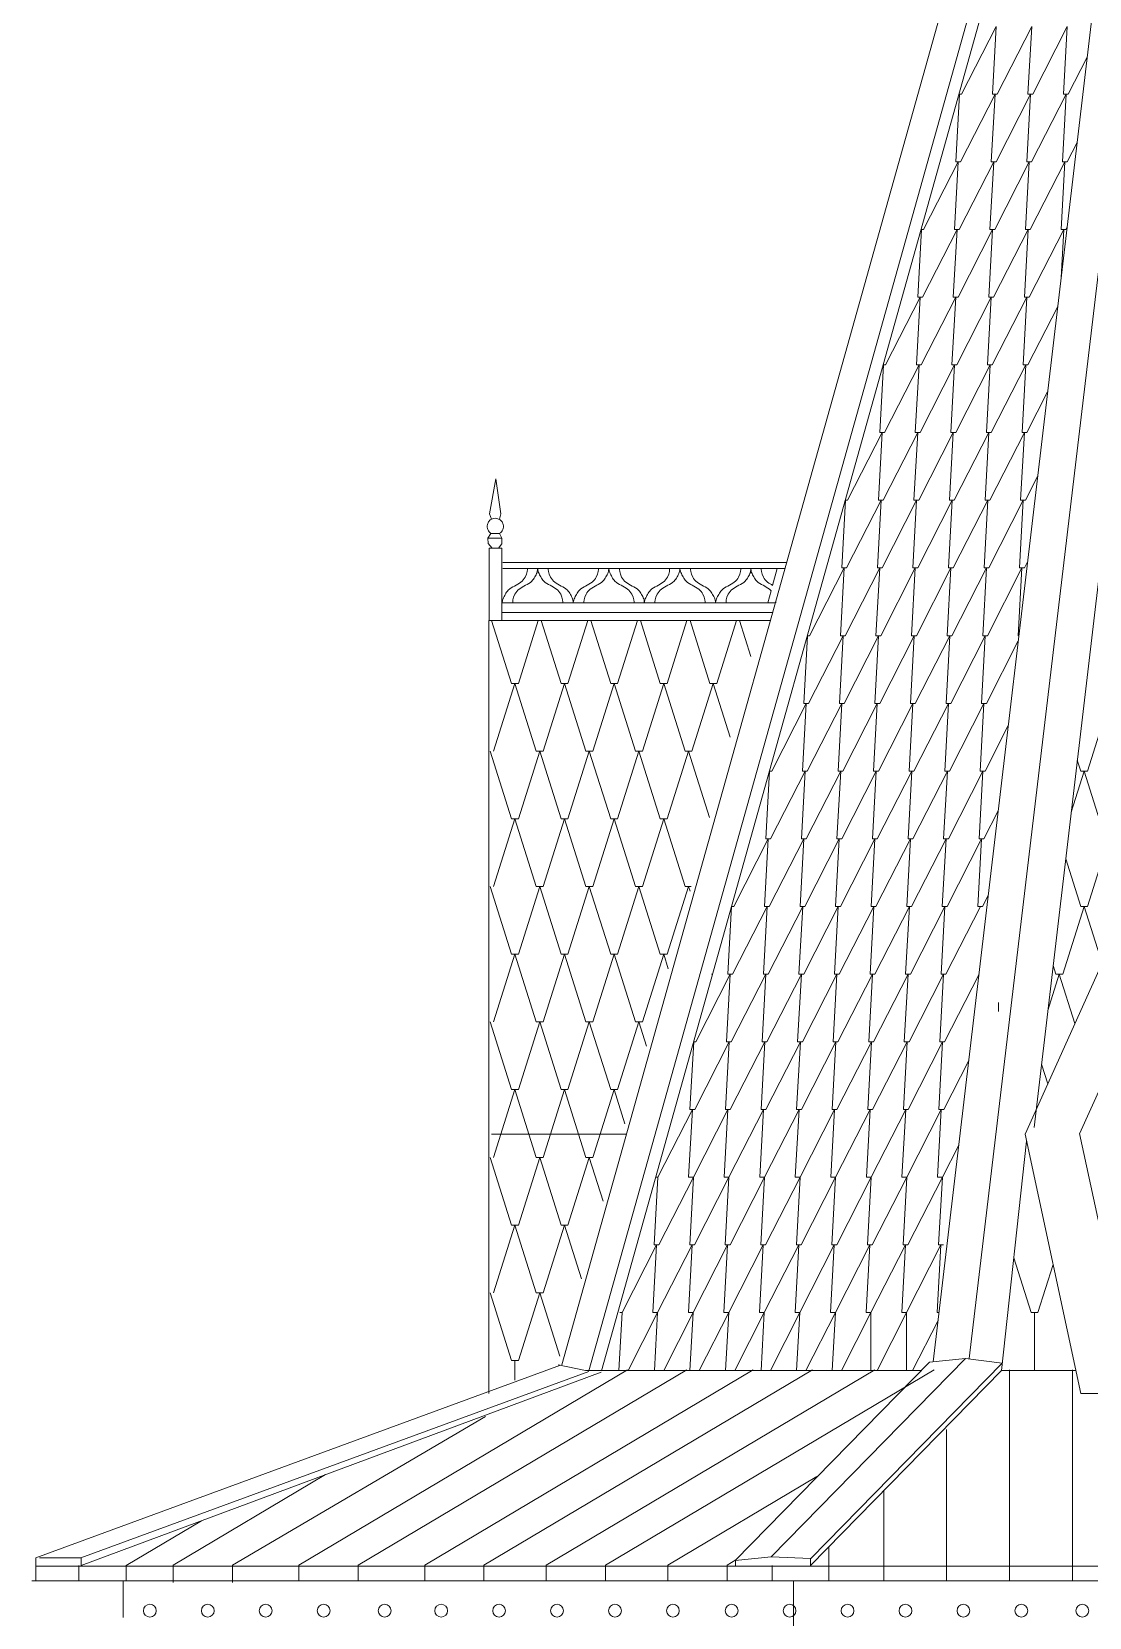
# Model space of a CAD drawing. Header units: millimetres. Extents: x 2399 to 111977, y 1313 to 59551.
# Drawn here: x 69578 to 72743, y 46561 to 51308 of the extents above; entities that cross this region are included whole.
import ezdxf

# ---------------------------------------------------------------- set-up
doc = ezdxf.new("R2010")
doc.units = ezdxf.units.MM
doc.layers.add('hatch1', color=7, linetype='Continuous', lineweight=20, true_color=0x6a6a6a)
doc.layers.add('main line', color=7, linetype='Continuous', lineweight=13)

msp = doc.modelspace()

# ---------------------------------------------------------------- linework, layer by layer
at = {"layer": 'hatch1', "color": 251, "linetype": 'Continuous', "lineweight": 20, "true_color": 0x6a6a6a}
for p, q in [((72361.0652, 51121.1367), (72464.3629, 51323.7863)), ((72464.3629, 51323.7863), (72453.1861, 51121.1367)), ((72467.5046, 51121.1367), (72570.8023, 51323.7863)), ((72570.8023, 51323.7863), (72559.6254, 51121.1367)), ((72573.9439, 51121.1367), (72677.2416, 51323.7863)), ((72677.2416, 51323.7863), (72666.0648, 51121.1367)), ((72680.3832, 51121.1367), (72736.643, 51231.5071)), ((72354.6868, 51121.1367), (72343.5099, 50918.487)), ((72361.0652, 51121.1367), (72354.6868, 51121.1367)), ((72357.8284, 50918.487), (72461.1261, 51121.1367)), ((72461.1261, 51121.1367), (72449.9493, 50918.487)), ((72467.5046, 51121.1367), (72453.1861, 51121.1367)), ((72464.2678, 50918.487), (72567.5654, 51121.1367)), ((72567.5654, 51121.1367), (72556.3886, 50918.487)), ((72573.9439, 51121.1367), (72559.6254, 51121.1367)), ((72570.7071, 50918.487), (72674.0048, 51121.1367)), ((72674.0048, 51121.1367), (72662.8279, 50918.487)), ((72680.3832, 51121.1367), (72666.0648, 51121.1367)), ((72677.1464, 50918.487), (72706.5212, 50976.1144)), ((72247.3715, 50715.8373), (72350.6692, 50918.487)), ((72350.6692, 50918.487), (72339.4923, 50715.8373)), ((72357.8284, 50918.487), (72343.5099, 50918.487)), ((72353.8108, 50715.8373), (72457.1085, 50918.487)), ((72457.1085, 50918.487), (72445.9317, 50715.8373)), ((72464.2678, 50918.487), (72449.9493, 50918.487)), ((72460.2502, 50715.8373), (72563.5478, 50918.487)), ((72563.5478, 50918.487), (72552.371, 50715.8373)), ((72570.7071, 50918.487), (72556.3886, 50918.487)), ((72566.6895, 50715.8373), (72669.9872, 50918.487)), ((72669.9872, 50918.487), (72658.8103, 50715.8373)), ((72677.1464, 50918.487), (72662.8279, 50918.487)), ((72240.993, 50715.8373), (72229.8162, 50513.1876)), ((72247.3715, 50715.8373), (72240.993, 50715.8373)), ((72244.1347, 50513.1876), (72347.4324, 50715.8373)), ((72347.4324, 50715.8373), (72336.2555, 50513.1876)), ((72353.8108, 50715.8373), (72339.4923, 50715.8373)), ((72350.574, 50513.1876), (72453.8717, 50715.8373)), ((72453.8717, 50715.8373), (72442.6948, 50513.1876)), ((72460.2502, 50715.8373), (72445.9317, 50715.8373)), ((72457.0133, 50513.1876), (72560.311, 50715.8373)), ((72560.311, 50715.8373), (72549.1342, 50513.1876)), ((72566.6895, 50715.8373), (72552.371, 50715.8373)), ((72563.4527, 50513.1876), (72666.7504, 50715.8373)), ((72666.7504, 50715.8373), (72658.7808, 50571.3391)), ((72673.1288, 50715.8373), (72658.8103, 50715.8373)), ((72673.1288, 50715.8373), (72676.6345, 50722.7146)), ((72133.6777, 50310.5379), (72236.9754, 50513.1876)), ((72236.9754, 50513.1876), (72225.7986, 50310.5379)), ((72244.1347, 50513.1876), (72229.8162, 50513.1876)), ((72240.1171, 50310.5379), (72343.4148, 50513.1876)), ((72343.4148, 50513.1876), (72332.2379, 50310.5379)), ((72350.574, 50513.1876), (72336.2555, 50513.1876)), ((72346.5564, 50310.5379), (72449.8541, 50513.1876)), ((72449.8541, 50513.1876), (72438.6772, 50310.5379)), ((72457.0133, 50513.1876), (72442.6948, 50513.1876)), ((72452.9957, 50310.5379), (72556.2934, 50513.1876)), ((72556.2934, 50513.1876), (72545.1166, 50310.5379)), ((72563.4527, 50513.1876), (72549.1342, 50513.1876)), ((72559.4351, 50310.5379), (72648.6679, 50485.595)), ((72127.2993, 50310.5379), (72116.1224, 50107.8882)), ((72133.6777, 50310.5379), (72127.2993, 50310.5379)), ((72130.4409, 50107.8882), (72233.7386, 50310.5379)), ((72233.7386, 50310.5379), (72222.5618, 50107.8882)), ((72240.1171, 50310.5379), (72225.7986, 50310.5379)), ((72236.8802, 50107.8882), (72340.1779, 50310.5379)), ((72340.1779, 50310.5379), (72329.0011, 50107.8882)), ((72346.5564, 50310.5379), (72332.2379, 50310.5379)), ((72343.3196, 50107.8882), (72446.6173, 50310.5379)), ((72446.6173, 50310.5379), (72435.4404, 50107.8882)), ((72452.9957, 50310.5379), (72438.6772, 50310.5379)), ((72449.7589, 50107.8882), (72553.0566, 50310.5379)), ((72553.0566, 50310.5379), (72541.8798, 50107.8882)), ((72559.4351, 50310.5379), (72545.1166, 50310.5379)), ((72556.1983, 50107.8882), (72618.5461, 50230.2023)), ((72019.984, 49905.2385), (72123.2817, 50107.8882)), ((72123.2817, 50107.8882), (72112.1048, 49905.2385)), ((72130.4409, 50107.8882), (72116.1224, 50107.8882)), ((72126.4233, 49905.2385), (72229.721, 50107.8882)), ((72229.721, 50107.8882), (72218.5442, 49905.2385)), ((72236.8802, 50107.8882), (72222.5618, 50107.8882)), ((72232.8626, 49905.2385), (72336.1603, 50107.8882)), ((72336.1603, 50107.8882), (72324.9835, 49905.2385)), ((72343.3196, 50107.8882), (72329.0011, 50107.8882)), ((72339.302, 49905.2385), (72442.5997, 50107.8882)), ((72442.5997, 50107.8882), (72431.4228, 49905.2385)), ((72449.7589, 50107.8882), (72435.4404, 50107.8882)), ((72445.7413, 49905.2385), (72549.039, 50107.8882)), ((72549.039, 50107.8882), (72537.8622, 49905.2385)), ((72556.1983, 50107.8882), (72541.8798, 50107.8882)), ((72552.1807, 49905.2385), (72588.6594, 49976.8025)), ((72013.6055, 49905.2385), (72002.4287, 49702.5888)), ((72019.984, 49905.2385), (72013.6055, 49905.2385)), ((72016.7472, 49702.5888), (72120.0448, 49905.2385)), ((72120.0448, 49905.2385), (72108.868, 49702.5888)), ((72126.4233, 49905.2385), (72112.1048, 49905.2385)), ((72123.1865, 49702.5888), (72226.4842, 49905.2385)), ((72226.4842, 49905.2385), (72215.3073, 49702.5888)), ((72232.8626, 49905.2385), (72218.5442, 49905.2385)), ((72229.6258, 49702.5888), (72332.9235, 49905.2385)), ((72332.9235, 49905.2385), (72321.7467, 49702.5888)), ((72339.302, 49905.2385), (72324.9835, 49905.2385)), ((72336.0652, 49702.5888), (72439.3629, 49905.2385)), ((72439.3629, 49905.2385), (72428.186, 49702.5888)), ((72445.7413, 49905.2385), (72431.4228, 49905.2385)), ((72442.5045, 49702.5888), (72545.8022, 49905.2385)), ((72545.8022, 49905.2385), (72534.6254, 49702.5888)), ((72552.1807, 49905.2385), (72537.8622, 49905.2385)), ((71906.2902, 49499.9391), (72009.5879, 49702.5888)), ((72009.5879, 49702.5888), (71998.4111, 49499.9391)), ((72016.7472, 49702.5888), (72002.4287, 49702.5888)), ((72012.7296, 49499.9391), (72116.0272, 49702.5888)), ((72116.0272, 49702.5888), (72104.8504, 49499.9391)), ((72123.1865, 49702.5888), (72108.868, 49702.5888)), ((72119.1689, 49499.9391), (72222.4666, 49702.5888)), ((72222.4666, 49702.5888), (72211.2897, 49499.9391)), ((72229.6258, 49702.5888), (72215.3073, 49702.5888)), ((72225.6082, 49499.9391), (72328.9059, 49702.5888)), ((72328.9059, 49702.5888), (72317.7291, 49499.9391)), ((72336.0652, 49702.5888), (72321.7467, 49702.5888)), ((72332.0476, 49499.9391), (72435.3453, 49702.5888)), ((72435.3453, 49702.5888), (72424.1684, 49499.9391)), ((72442.5045, 49702.5888), (72428.186, 49702.5888)), ((72438.4869, 49499.9391), (72541.7846, 49702.5888)), ((72541.7846, 49702.5888), (72530.6078, 49499.9391)), ((72548.9438, 49702.5888), (72534.6254, 49702.5888)), ((72548.9438, 49702.5888), (72558.5376, 49721.4099)), ((70954.3235, 49544.9284), (71013.6932, 49356.7877)), ((71093.6542, 49544.9284), (71034.2845, 49356.7877)), ((71102.8111, 49544.9284), (71162.1808, 49356.7877)), ((71242.1418, 49544.9284), (71182.7721, 49356.7877)), ((71251.2987, 49544.9284), (71310.6684, 49356.7877)), ((71390.6294, 49544.9284), (71331.2597, 49356.7877)), ((71399.7863, 49544.9284), (71459.156, 49356.7877)), ((71539.117, 49544.9284), (71479.7473, 49356.7877)), ((71548.2739, 49544.9284), (71607.6436, 49356.7877)), ((71687.6046, 49544.9284), (71628.2349, 49356.7877)), ((71696.7615, 49544.9284), (71730.62, 49437.6317)), ((71899.9118, 49499.9391), (71888.7349, 49297.2894)), ((71906.2902, 49499.9391), (71899.9118, 49499.9391)), ((71903.0534, 49297.2894), (72006.3511, 49499.9391)), ((72006.3511, 49499.9391), (71995.1742, 49297.2894)), ((72012.7296, 49499.9391), (71998.4111, 49499.9391)), ((72009.4927, 49297.2894), (72112.7904, 49499.9391)), ((72112.7904, 49499.9391), (72101.6136, 49297.2894)), ((72119.1689, 49499.9391), (72104.8504, 49499.9391)), ((72115.9321, 49297.2894), (72219.2298, 49499.9391)), ((72219.2298, 49499.9391), (72208.0529, 49297.2894)), ((72225.6082, 49499.9391), (72211.2897, 49499.9391)), ((72222.3714, 49297.2894), (72325.6691, 49499.9391)), ((72325.6691, 49499.9391), (72314.4923, 49297.2894)), ((72332.0476, 49499.9391), (72317.7291, 49499.9391)), ((72328.8108, 49297.2894), (72432.1084, 49499.9391)), ((72432.1084, 49499.9391), (72420.9316, 49297.2894)), ((72438.4869, 49499.9391), (72424.1684, 49499.9391)), ((72435.2501, 49297.2894), (72530.571, 49484.2903)), ((72532.4167, 49499.9391), (72530.6078, 49499.9391)), ((71023.9889, 49356.7877), (70960.0407, 49154.138)), ((71034.2845, 49356.7877), (71013.6932, 49356.7877)), ((71023.9889, 49356.7877), (71087.937, 49154.138)), ((71172.4765, 49356.7877), (71108.5283, 49154.138)), ((71182.7721, 49356.7877), (71162.1808, 49356.7877)), ((71172.4765, 49356.7877), (71236.4246, 49154.138)), ((71320.964, 49356.7877), (71257.0159, 49154.138)), ((71331.2597, 49356.7877), (71310.6684, 49356.7877)), ((71320.964, 49356.7877), (71384.9122, 49154.138)), ((71469.4516, 49356.7877), (71405.5035, 49154.138)), ((71479.7473, 49356.7877), (71459.156, 49356.7877)), ((71469.4516, 49356.7877), (71533.3998, 49154.138)), ((71617.9392, 49356.7877), (71553.9911, 49154.138)), ((71628.2349, 49356.7877), (71607.6436, 49356.7877)), ((71617.9392, 49356.7877), (71668.5042, 49196.5488)), ((71792.5965, 49094.6397), (71895.8942, 49297.2894)), ((71895.8942, 49297.2894), (71884.7173, 49094.6397)), ((71903.0534, 49297.2894), (71888.7349, 49297.2894)), ((71899.0358, 49094.6397), (72002.3335, 49297.2894)), ((72002.3335, 49297.2894), (71991.1566, 49094.6397)), ((72009.4927, 49297.2894), (71995.1742, 49297.2894)), ((72005.4751, 49094.6397), (72108.7728, 49297.2894)), ((72108.7728, 49297.2894), (72097.596, 49094.6397)), ((72115.9321, 49297.2894), (72101.6136, 49297.2894)), ((72111.9145, 49094.6397), (72215.2122, 49297.2894)), ((72215.2122, 49297.2894), (72204.0353, 49094.6397)), ((72222.3714, 49297.2894), (72208.0529, 49297.2894)), ((72218.3538, 49094.6397), (72321.6515, 49297.2894)), ((72321.6515, 49297.2894), (72310.4747, 49094.6397)), ((72328.8108, 49297.2894), (72314.4923, 49297.2894)), ((72324.7932, 49094.6397), (72428.0908, 49297.2894)), ((72428.0908, 49297.2894), (72416.914, 49094.6397)), ((72435.2501, 49297.2894), (72420.9316, 49297.2894)), ((72802.0815, 49297.2894), (72738.1334, 49094.6397)), ((72431.2325, 49094.6397), (72500.6843, 49230.8904)), ((70949.7451, 49154.138), (71013.6932, 48951.4883)), ((71098.2327, 49154.138), (71034.2845, 48951.4883)), ((71108.5283, 49154.138), (71087.937, 49154.138)), ((71098.2327, 49154.138), (71162.1808, 48951.4883)), ((71246.7203, 49154.138), (71182.7721, 48951.4883)), ((71257.0159, 49154.138), (71236.4246, 49154.138)), ((71246.7203, 49154.138), (71310.6684, 48951.4883)), ((71395.2078, 49154.138), (71331.2597, 48951.4883)), ((71405.5035, 49154.138), (71384.9122, 49154.138)), ((71395.2078, 49154.138), (71459.156, 48951.4883)), ((71543.6954, 49154.138), (71479.7473, 48951.4883)), ((71553.9911, 49154.138), (71533.3998, 49154.138)), ((71543.6954, 49154.138), (71606.3884, 48955.466)), ((71786.218, 49094.6397), (71775.0412, 48891.99)), ((71792.5965, 49094.6397), (71786.218, 49094.6397)), ((71789.3596, 48891.99), (71892.6573, 49094.6397)), ((71892.6573, 49094.6397), (71881.4805, 48891.99)), ((71899.0358, 49094.6397), (71884.7173, 49094.6397)), ((71895.799, 48891.99), (71999.0967, 49094.6397)), ((71999.0967, 49094.6397), (71987.9198, 48891.99)), ((72005.4751, 49094.6397), (71991.1566, 49094.6397)), ((72002.2383, 48891.99), (72105.536, 49094.6397)), ((72105.536, 49094.6397), (72094.3592, 48891.99)), ((72111.9145, 49094.6397), (72097.596, 49094.6397)), ((72108.6777, 48891.99), (72211.9754, 49094.6397)), ((72211.9754, 49094.6397), (72200.7985, 48891.99)), ((72218.3538, 49094.6397), (72204.0353, 49094.6397)), ((72215.117, 48891.99), (72318.4147, 49094.6397)), ((72318.4147, 49094.6397), (72307.2378, 48891.99)), ((72324.7932, 49094.6397), (72310.4747, 49094.6397)), ((72321.5563, 48891.99), (72424.854, 49094.6397)), ((72424.854, 49094.6397), (72413.6772, 48891.99)), ((72431.2325, 49094.6397), (72416.914, 49094.6397)), ((72727.8377, 49094.6397), (72689.1629, 48972.0805)), ((72707.3717, 49126.8693), (72717.542, 49094.6397)), ((72717.542, 49094.6397), (72738.1334, 49094.6397)), ((72727.8377, 49094.6397), (72791.7858, 48891.99)), ((71023.9889, 48951.4883), (70960.0407, 48748.8386)), ((71034.2845, 48951.4883), (71013.6932, 48951.4883)), ((71023.9889, 48951.4883), (71087.937, 48748.8386)), ((71172.4765, 48951.4883), (71108.5283, 48748.8386)), ((71182.7721, 48951.4883), (71162.1808, 48951.4883)), ((71172.4765, 48951.4883), (71236.4246, 48748.8386)), ((71320.964, 48951.4883), (71257.0159, 48748.8386)), ((71331.2597, 48951.4883), (71310.6684, 48951.4883)), ((71320.964, 48951.4883), (71384.9122, 48748.8386)), ((71469.4516, 48951.4883), (71405.5035, 48748.8386)), ((71479.7473, 48951.4883), (71459.156, 48951.4883)), ((71469.4516, 48951.4883), (71533.3998, 48748.8386)), ((72427.9957, 48891.99), (72470.5625, 48975.4978)), ((71678.9027, 48689.3403), (71782.2004, 48891.99)), ((71782.2004, 48891.99), (71771.0236, 48689.3403)), ((71789.3596, 48891.99), (71775.0412, 48891.99)), ((71785.342, 48689.3403), (71888.6397, 48891.99)), ((71888.6397, 48891.99), (71877.4629, 48689.3403)), ((71895.799, 48891.99), (71881.4805, 48891.99)), ((71891.7814, 48689.3403), (71995.0791, 48891.99)), ((71995.0791, 48891.99), (71983.9022, 48689.3403)), ((72002.2383, 48891.99), (71987.9198, 48891.99)), ((71998.2207, 48689.3403), (72101.5184, 48891.99)), ((72101.5184, 48891.99), (72090.3416, 48689.3403)), ((72108.6777, 48891.99), (72094.3592, 48891.99)), ((72104.6601, 48689.3403), (72207.9578, 48891.99)), ((72207.9578, 48891.99), (72196.7809, 48689.3403)), ((72215.117, 48891.99), (72200.7985, 48891.99)), ((72211.0994, 48689.3403), (72314.3971, 48891.99)), ((72314.3971, 48891.99), (72303.2202, 48689.3403)), ((72321.5563, 48891.99), (72307.2378, 48891.99)), ((72317.5387, 48689.3403), (72420.8364, 48891.99)), ((72420.8364, 48891.99), (72409.6596, 48689.3403)), ((72427.9957, 48891.99), (72413.6772, 48891.99)), ((72802.0815, 48891.99), (72738.1334, 48689.3403)), ((72672.6409, 48831.6305), (72717.542, 48689.3403)), ((70949.7451, 48748.8386), (71013.6932, 48546.1889)), ((71098.2327, 48748.8386), (71034.2845, 48546.1889)), ((71108.5283, 48748.8386), (71087.937, 48748.8386)), ((71098.2327, 48748.8386), (71162.1808, 48546.1889)), ((71246.7203, 48748.8386), (71182.7721, 48546.1889)), ((71257.0159, 48748.8386), (71236.4246, 48748.8386)), ((71246.7203, 48748.8386), (71310.6684, 48546.1889)), ((71395.2078, 48748.8386), (71331.2597, 48546.1889)), ((71405.5035, 48748.8386), (71384.9122, 48748.8386)), ((71395.2078, 48748.8386), (71459.156, 48546.1889)), ((71543.6954, 48748.8386), (71479.7473, 48546.1889)), ((71552.1047, 48748.8386), (71533.3998, 48748.8386)), ((71543.6954, 48748.8386), (71548.1501, 48734.7219)), ((72423.9781, 48689.3403), (72440.6758, 48722.098)), ((71672.5242, 48689.3403), (71661.3474, 48486.6906)), ((71678.9027, 48689.3403), (71672.5242, 48689.3403)), ((71675.6659, 48486.6906), (71778.9636, 48689.3403)), ((71778.9636, 48689.3403), (71767.7867, 48486.6906)), ((71785.342, 48689.3403), (71771.0236, 48689.3403)), ((71782.1052, 48486.6906), (71885.4029, 48689.3403)), ((71885.4029, 48689.3403), (71874.2261, 48486.6906)), ((71891.7814, 48689.3403), (71877.4629, 48689.3403)), ((71888.5446, 48486.6906), (71991.8423, 48689.3403)), ((71991.8423, 48689.3403), (71980.6654, 48486.6906)), ((71998.2207, 48689.3403), (71983.9022, 48689.3403)), ((71994.9839, 48486.6906), (72098.2816, 48689.3403)), ((72098.2816, 48689.3403), (72087.1048, 48486.6906)), ((72104.6601, 48689.3403), (72090.3416, 48689.3403)), ((72101.4232, 48486.6906), (72204.7209, 48689.3403)), ((72204.7209, 48689.3403), (72193.5441, 48486.6906)), ((72211.0994, 48689.3403), (72196.7809, 48689.3403)), ((72207.8626, 48486.6906), (72311.1603, 48689.3403)), ((72311.1603, 48689.3403), (72299.9834, 48486.6906)), ((72317.5387, 48689.3403), (72303.2202, 48689.3403)), ((72314.3019, 48486.6906), (72417.5996, 48689.3403)), ((72423.9781, 48689.3403), (72409.6596, 48689.3403)), ((72727.8377, 48689.3403), (72663.8896, 48486.6906)), ((72717.542, 48689.3403), (72738.1334, 48689.3403)), ((72727.8377, 48689.3403), (72781.4361, 48519.4886)), ((71023.9889, 48546.1889), (70960.0407, 48343.5392)), ((71034.2845, 48546.1889), (71013.6932, 48546.1889)), ((71023.9889, 48546.1889), (71087.937, 48343.5392)), ((71172.4765, 48546.1889), (71108.5283, 48343.5392)), ((71182.7721, 48546.1889), (71162.1808, 48546.1889)), ((71172.4765, 48546.1889), (71236.4246, 48343.5392)), ((71320.964, 48546.1889), (71257.0159, 48343.5392)), ((71331.2597, 48546.1889), (71310.6684, 48546.1889)), ((71320.964, 48546.1889), (71384.9122, 48343.5392)), ((71469.4516, 48546.1889), (71405.5035, 48343.5392)), ((71479.7473, 48546.1889), (71459.156, 48546.1889)), ((71469.4516, 48546.1889), (71483.1635, 48502.7365)), ((72635.1144, 48512.6251), (72643.2982, 48486.6906)), ((71565.209, 48284.0409), (71668.5066, 48486.6906)), ((71668.5066, 48486.6906), (71657.3298, 48284.0409)), ((71675.6659, 48486.6906), (71661.3474, 48486.6906)), ((71671.6483, 48284.0409), (71774.946, 48486.6906)), ((71774.946, 48486.6906), (71763.7691, 48284.0409)), ((71782.1052, 48486.6906), (71767.7867, 48486.6906)), ((71778.0876, 48284.0409), (71881.3853, 48486.6906)), ((71881.3853, 48486.6906), (71870.2085, 48284.0409)), ((71888.5446, 48486.6906), (71874.2261, 48486.6906)), ((71884.527, 48284.0409), (71987.8247, 48486.6906)), ((71987.8247, 48486.6906), (71976.6478, 48284.0409)), ((71994.9839, 48486.6906), (71980.6654, 48486.6906)), ((71990.9663, 48284.0409), (72094.264, 48486.6906)), ((72094.264, 48486.6906), (72083.0872, 48284.0409)), ((72101.4232, 48486.6906), (72087.1048, 48486.6906)), ((72097.4056, 48284.0409), (72200.7033, 48486.6906)), ((72200.7033, 48486.6906), (72189.5265, 48284.0409)), ((72207.8626, 48486.6906), (72193.5441, 48486.6906)), ((72203.845, 48284.0409), (72307.1427, 48486.6906)), ((72307.1427, 48486.6906), (72295.9658, 48284.0409)), ((72314.3019, 48486.6906), (72299.9834, 48486.6906)), ((72310.2843, 48284.0409), (72413.582, 48486.6906)), ((72653.5939, 48486.6906), (72619.267, 48377.9096)), ((72643.2982, 48486.6906), (72663.8896, 48486.6906)), ((72653.5939, 48486.6906), (72700.2075, 48338.9734)), ((70949.7451, 48343.5392), (71013.6932, 48140.8895)), ((71098.2327, 48343.5392), (71034.2845, 48140.8895)), ((71108.5283, 48343.5392), (71087.937, 48343.5392)), ((71098.2327, 48343.5392), (71162.1808, 48140.8895)), ((71246.7203, 48343.5392), (71182.7721, 48140.8895)), ((71257.0159, 48343.5392), (71236.4246, 48343.5392)), ((71246.7203, 48343.5392), (71310.6684, 48140.8895)), ((71395.2078, 48343.5392), (71331.2597, 48140.8895)), ((71405.5035, 48343.5392), (71384.9122, 48343.5392)), ((71395.2078, 48343.5392), (71418.1768, 48270.7512)), ((71559.2108, 48284.0409), (71548.0339, 48081.3912)), ((71565.209, 48284.0409), (71558.8305, 48284.0409)), ((71562.3524, 48081.3912), (71665.6501, 48284.0409)), ((71665.6501, 48284.0409), (71654.4733, 48081.3912)), ((71671.6483, 48284.0409), (71657.3298, 48284.0409)), ((71668.7918, 48081.3912), (71772.0895, 48284.0409)), ((71772.0895, 48284.0409), (71760.9126, 48081.3912)), ((71778.0876, 48284.0409), (71763.7691, 48284.0409)), ((71775.2311, 48081.3912), (71878.5288, 48284.0409)), ((71878.5288, 48284.0409), (71867.352, 48081.3912)), ((71884.527, 48284.0409), (71870.2085, 48284.0409)), ((71881.6705, 48081.3912), (71984.9681, 48284.0409)), ((71984.9681, 48284.0409), (71973.7913, 48081.3912)), ((71990.9663, 48284.0409), (71976.6478, 48284.0409)), ((71988.1098, 48081.3912), (72091.4075, 48284.0409)), ((72091.4075, 48284.0409), (72080.2306, 48081.3912)), ((72097.4056, 48284.0409), (72083.0872, 48284.0409)), ((72094.5491, 48081.3912), (72197.8468, 48284.0409)), ((72197.8468, 48284.0409), (72186.67, 48081.3912)), ((72203.845, 48284.0409), (72189.5265, 48284.0409)), ((72200.9885, 48081.3912), (72304.2862, 48284.0409)), ((72304.2862, 48284.0409), (72293.1093, 48081.3912)), ((72310.2843, 48284.0409), (72295.9658, 48284.0409)), ((72307.4278, 48081.3912), (72382.473, 48228.615)), ((72600.3836, 48217.3863), (72618.979, 48158.4583)), ((71023.9889, 48140.8895), (70960.0407, 47938.2398)), ((71034.2845, 48140.8895), (71013.6932, 48140.8895)), ((71023.9889, 48140.8895), (71087.937, 47938.2398)), ((71172.4765, 48140.8895), (71108.5283, 47938.2398)), ((71182.7721, 48140.8895), (71162.1808, 48140.8895)), ((71172.4765, 48140.8895), (71236.4246, 47938.2398)), ((71320.964, 48140.8895), (71257.0159, 47938.2398)), ((71331.2597, 48140.8895), (71310.6684, 48140.8895)), ((71320.964, 48140.8895), (71353.1902, 48038.7658)), ((71451.8955, 47878.7415), (71555.1932, 48081.3912)), ((71555.1932, 48081.3912), (71544.0163, 47878.7415)), ((71562.3524, 48081.3912), (71548.0339, 48081.3912)), ((71558.3348, 47878.7415), (71661.6325, 48081.3912)), ((71661.6325, 48081.3912), (71650.4557, 47878.7415)), ((71668.7918, 48081.3912), (71654.4733, 48081.3912)), ((71664.7742, 47878.7415), (71768.0719, 48081.3912)), ((71768.0719, 48081.3912), (71756.895, 47878.7415)), ((71775.2311, 48081.3912), (71760.9126, 48081.3912)), ((71771.2135, 47878.7415), (71874.5112, 48081.3912)), ((71874.5112, 48081.3912), (71863.3344, 47878.7415)), ((71881.6705, 48081.3912), (71867.352, 48081.3912)), ((71877.6529, 47878.7415), (71980.9505, 48081.3912)), ((71980.9505, 48081.3912), (71969.7737, 47878.7415)), ((71988.1098, 48081.3912), (71973.7913, 48081.3912)), ((71984.0922, 47878.7415), (72087.3899, 48081.3912)), ((72087.3899, 48081.3912), (72076.213, 47878.7415)), ((72094.5491, 48081.3912), (72080.2306, 48081.3912)), ((72090.5315, 47878.7415), (72193.8292, 48081.3912)), ((72193.8292, 48081.3912), (72182.6524, 47878.7415)), ((72200.9885, 48081.3912), (72186.67, 48081.3912)), ((72196.9709, 47878.7415), (72300.2686, 48081.3912)), ((72300.2686, 48081.3912), (72289.0917, 47878.7415)), ((72307.4278, 48081.3912), (72293.1093, 48081.3912)), ((72303.4102, 47878.7415), (72352.5862, 47975.2152)), ((70949.7451, 47938.2398), (71013.6932, 47735.5901)), ((71098.2327, 47938.2398), (71034.2845, 47735.5901)), ((71108.5283, 47938.2398), (71087.937, 47938.2398)), ((71098.2327, 47938.2398), (71162.1808, 47735.5901)), ((71246.7203, 47938.2398), (71182.7721, 47735.5901)), ((71257.0159, 47938.2398), (71236.4246, 47938.2398)), ((71246.7203, 47938.2398), (71288.2035, 47806.7805)), ((71451.8955, 47878.7415), (71440.7187, 47676.0918)), ((71451.8955, 47878.7415), (71445.517, 47878.7415)), ((71455.0371, 47676.0918), (71558.3348, 47878.7415)), ((71558.3348, 47878.7415), (71544.0163, 47878.7415)), ((71558.3348, 47878.7415), (71547.158, 47676.0918)), ((71561.4765, 47676.0918), (71664.7742, 47878.7415)), ((71664.7742, 47878.7415), (71650.4557, 47878.7415)), ((71664.7742, 47878.7415), (71653.5973, 47676.0918)), ((71667.9158, 47676.0918), (71771.2135, 47878.7415)), ((71771.2135, 47878.7415), (71756.895, 47878.7415)), ((71771.2135, 47878.7415), (71760.0367, 47676.0918)), ((71774.3552, 47676.0918), (71877.6529, 47878.7415)), ((71877.6529, 47878.7415), (71863.3344, 47878.7415)), ((71877.6529, 47878.7415), (71866.476, 47676.0918)), ((71880.7945, 47676.0918), (71984.0922, 47878.7415)), ((71984.0922, 47878.7415), (71969.7737, 47878.7415)), ((71984.0922, 47878.7415), (71972.9153, 47676.0918)), ((71987.2338, 47676.0918), (72090.5315, 47878.7415)), ((72090.5315, 47878.7415), (72076.213, 47878.7415)), ((72090.5315, 47878.7415), (72079.3547, 47676.0918)), ((72093.6732, 47676.0918), (72196.9709, 47878.7415)), ((72196.9709, 47878.7415), (72182.6524, 47878.7415)), ((72196.9709, 47878.7415), (72185.794, 47676.0918)), ((72200.1125, 47676.0918), (72303.4102, 47878.7415)), ((72303.4102, 47878.7415), (72289.0917, 47878.7415)), ((72303.4102, 47878.7415), (72292.2334, 47676.0918)), ((71023.9889, 47735.5901), (70960.0407, 47532.9404)), ((71034.2845, 47735.5901), (71013.6932, 47735.5901)), ((71023.9889, 47735.5901), (71087.937, 47532.9404)), ((71172.4765, 47735.5901), (71108.5283, 47532.9404)), ((71182.7721, 47735.5901), (71162.1808, 47735.5901)), ((71172.4765, 47735.5901), (71223.2169, 47574.7952)), ((71344.5802, 47473.4421), (71447.8779, 47676.0918)), ((71447.8779, 47676.0918), (71436.7011, 47473.4421)), ((71455.0371, 47676.0918), (71440.7187, 47676.0918)), ((71451.0195, 47473.4421), (71554.3172, 47676.0918)), ((71554.3172, 47676.0918), (71543.1404, 47473.4421)), ((71561.4765, 47676.0918), (71547.158, 47676.0918)), ((71557.4589, 47473.4421), (71660.7566, 47676.0918)), ((71660.7566, 47676.0918), (71649.5797, 47473.4421)), ((71667.9158, 47676.0918), (71653.5973, 47676.0918)), ((71663.8982, 47473.4421), (71767.1959, 47676.0918)), ((71767.1959, 47676.0918), (71756.0191, 47473.4421)), ((71774.3552, 47676.0918), (71760.0367, 47676.0918)), ((71770.3376, 47473.4421), (71873.6353, 47676.0918)), ((71873.6353, 47676.0918), (71862.4584, 47473.4421)), ((71880.7945, 47676.0918), (71866.476, 47676.0918)), ((71876.7769, 47473.4421), (71980.0746, 47676.0918)), ((71980.0746, 47676.0918), (71968.8977, 47473.4421)), ((71987.2338, 47676.0918), (71972.9153, 47676.0918)), ((71983.2162, 47473.4421), (72086.5139, 47676.0918)), ((72086.5139, 47676.0918), (72075.3371, 47473.4421)), ((72093.6732, 47676.0918), (72079.3547, 47676.0918)), ((72089.6556, 47473.4421), (72192.9533, 47676.0918)), ((72192.9533, 47676.0918), (72181.7764, 47473.4421)), ((72200.1125, 47676.0918), (72185.794, 47676.0918)), ((72196.0949, 47473.4421), (72299.3926, 47676.0918)), ((72299.3926, 47676.0918), (72288.2158, 47473.4421)), ((72306.5519, 47676.0918), (72292.2334, 47676.0918)), ((72517.3815, 47637.1923), (72569.0545, 47473.4421)), ((72635.1447, 47617.6269), (72589.6458, 47473.4421)), ((70949.7451, 47532.9404), (71013.6932, 47330.2907)), ((71098.2327, 47532.9404), (71034.2845, 47330.2907)), ((71108.5283, 47532.9404), (71087.937, 47532.9404)), ((71098.2327, 47532.9404), (71158.2303, 47342.8098)), ((71344.5802, 47473.4421), (71335.0424, 47300.5102)), ((71344.5802, 47473.4421), (71338.2017, 47473.4421)), ((71362.87, 47300.5102), (71451.0195, 47473.4421)), ((71451.0195, 47473.4421), (71436.7011, 47473.4421)), ((71451.0195, 47473.4421), (71441.4817, 47300.5102)), ((71469.3094, 47300.5102), (71557.4589, 47473.4421)), ((71557.4589, 47473.4421), (71543.1404, 47473.4421)), ((71557.4589, 47473.4421), (71547.9211, 47300.5102)), ((71575.7487, 47300.5102), (71663.8982, 47473.4421)), ((71663.8982, 47473.4421), (71649.5797, 47473.4421)), ((71663.8982, 47473.4421), (71654.3604, 47300.5102)), ((71682.188, 47300.5102), (71770.3376, 47473.4421)), ((71770.3376, 47473.4421), (71756.0191, 47473.4421)), ((71770.3376, 47473.4421), (71760.7998, 47300.5102)), ((71788.6274, 47300.5102), (71876.7769, 47473.4421)), ((71876.7769, 47473.4421), (71862.4584, 47473.4421)), ((71876.7769, 47473.4421), (71867.2391, 47300.5102)), ((71895.0667, 47300.5102), (71983.2162, 47473.4421)), ((71983.2162, 47473.4421), (71968.8977, 47473.4421)), ((71983.2162, 47473.4421), (71973.6784, 47300.5102)), ((72001.5061, 47300.5102), (72089.6556, 47473.4421)), ((72089.6556, 47473.4421), (72075.3371, 47473.4421)), ((72089.6556, 47473.4421), (72089.6556, 47300.5102)), ((72107.9454, 47300.5102), (72196.0949, 47473.4421)), ((72196.0949, 47473.4421), (72181.7764, 47473.4421)), ((72196.0949, 47473.4421), (72196.0949, 47300.5102)), ((72293.4056, 47473.4421), (72288.2158, 47473.4421)), ((72569.0545, 47473.4421), (72589.6458, 47473.4421)), ((72579.3501, 47473.4421), (72578.963, 47472.2153)), ((72579.3501, 47473.4421), (72579.7373, 47472.2153)), ((72579.3501, 47473.4421), (72579.3501, 47300.5102)), ((72214.3847, 47300.5102), (72290.6576, 47450.1425)), ((71034.2845, 47330.2907), (71013.6932, 47330.2907)), ((71023.9889, 47330.2907), (71023.6017, 47329.0639)), ((71023.9889, 47330.2907), (71024.376, 47329.0639)), ((71023.9889, 47330.2907), (71023.9889, 47271.3749))]:
    msp.add_line(p, q, dxfattribs=at)
at = {"layer": 'main line', "color": 7, "linetype": 'Continuous', "lineweight": 13}
for p, q in [((71164.9304, 47317.2972), (72614.162, 52490.6757)), ((71245.7802, 47299.3835), (72699.4617, 52490.6757)), ((71283.0204, 47298.8652), (72736.5214, 52490.6757)), ((72276.0407, 47326.2105), (72885.0001, 52489.3792)), ((72383.5604, 47335.9782), (72995.9855, 52488.5781)), ((72578.038, 48027.4307), (73102.7394, 52487.8076)), ((70948.1263, 49865.0276), (70966.8845, 49969.9206)), ((70966.8845, 49969.9206), (70981.8146, 49864.262)), ((70953.5046, 49848.5323), (70948.1263, 49865.0276)), ((70981.8146, 49864.262), (70977.5788, 49848.3193)), ((70943.1496, 49791.526), (70951.5717, 49805.6903)), ((70951.5717, 49805.6903), (70977.9863, 49805.6903)), ((70977.9863, 49805.6903), (70984.8771, 49791.526)), ((70944.2981, 49775.8303), (70943.1496, 49791.526)), ((70943.1496, 49791.526), (70984.8771, 49791.526)), ((70955.7827, 49762.3248), (70944.2981, 49775.8303)), ((70984.4505, 49762.3248), (70946.9045, 49762.3248)), ((70946.9045, 49762.3248), (70946.9045, 49544.9284)), ((70984.8771, 49775.0646), (70974.541, 49762.3248)), ((70984.4505, 49544.9284), (70984.4505, 49762.3248)), ((70984.8771, 49791.526), (70984.8771, 49775.0646)), ((70987.675, 49700.7577), (71487.2755, 49700.7577)), ((70987.675, 49700.7577), (71274.3771, 49700.7577)), ((70987.675, 49700.7577), (71061.4787, 49700.7577)), ((70987.675, 49700.7577), (71701.8675, 49700.7577)), ((70987.675, 49700.7577), (71701.8675, 49700.7577)), ((70987.675, 49700.7577), (71701.8675, 49700.7577)), ((70987.675, 49700.7577), (71701.8675, 49700.7577)), ((70987.675, 49700.7577), (71701.8675, 49700.7577)), ((70987.675, 49700.7577), (71832.6152, 49700.7577)), ((70987.675, 49700.7577), (71701.8675, 49700.7577)), ((70987.675, 49700.7577), (71701.8675, 49700.7577)), ((70987.675, 49700.7577), (71701.8675, 49700.7577)), ((70987.675, 49700.7577), (71701.8675, 49700.7577)), ((70987.675, 49700.7577), (71701.8675, 49700.7577)), ((70987.675, 49700.7577), (71701.8675, 49700.7577)), ((70987.9921, 49719.3066), (71837.8114, 49719.3066)), ((71808.9404, 49700.7577), (71795.4929, 49650.5711)), ((71791.1222, 49634.2593), (71781.5605, 49598.5743)), ((70985.4332, 49569.6146), (71671.7214, 49569.6146)), ((70985.4332, 49569.6146), (71795.8777, 49569.6146)), ((70985.9283, 49598.5743), (71380.7453, 49598.5743)), ((70985.9283, 49598.5743), (71678.3784, 49598.5743)), ((70985.9283, 49598.5743), (71678.3784, 49598.5743)), ((70985.9283, 49598.5743), (71593.6436, 49598.5743)), ((70985.9283, 49598.5743), (71803.9903, 49598.5743)), ((70985.9283, 49598.5743), (71678.3784, 49598.5743)), ((70985.9283, 49598.5743), (71678.3784, 49598.5743)), ((70985.9283, 49598.5743), (71678.3784, 49598.5743)), ((70946.4331, 47231.4916), (70946.4331, 49544.9284)), ((71788.9623, 49544.9284), (70946.4331, 49544.9284)), ((70946.4331, 49544.9284), (70984.4505, 49544.9284)), ((72551.0945, 48007.5978), (73242.8656, 49544.9284)), ((72713.5665, 48008.7337), (73242.1421, 49174.9748)), ((71615.5644, 48486.6906), (71612.0474, 48486.6906)), ((72471.4954, 48375.1964), (72471.4954, 48402.1465)), ((71358.306, 48007.5978), (70953.8943, 48007.5978)), ((72718.3683, 47231.4916), (72551.0945, 48007.5978)), ((72881.8006, 47231.4916), (72714.0514, 48009.8035)), ((72480.4357, 47300.5102), (72555.6887, 47986.2817)), ((72265.1612, 47325.4348), (71683.3988, 46731.3459)), ((72372.6076, 47335.9782), (71790.8452, 46741.8893)), ((72372.6076, 47335.9782), (72265.1612, 47325.4348)), ((72372.6076, 47335.9782), (72482.5421, 47322.4799)), ((71160.8401, 47315.8766), (69589.8329, 46739.3289)), ((71245.2237, 47297.0346), (69724.3951, 46738.9021)), ((71282.433, 47295.4312), (69725.3522, 46716.3346)), ((71361.2921, 47301.9462), (70377.7574, 46717.7706)), ((71538.6101, 47301.9462), (70555.0755, 46717.7706)), ((71737.5909, 47301.9462), (70754.0563, 46717.7706)), ((71914.909, 47301.9462), (70931.3743, 46717.7706)), ((72101.5207, 47301.9462), (71117.986, 46717.7706)), ((71153.9776, 47317.2972), (71235.0688, 47300.5102)), ((72240.7538, 47300.5102), (71235.0688, 47300.5102)), ((72278.8387, 47301.9462), (71295.304, 46717.7706)), ((71909.0938, 46716.3346), (72480.4357, 47300.5102)), ((72482.5421, 47322.4799), (71909.6088, 46737.4071)), ((72703.6591, 47300.5102), (72480.4357, 47300.5102)), ((72504.7138, 47301.9462), (72504.7138, 46670.8185)), ((72693.0579, 47301.9462), (72693.0579, 46670.8185)), ((72718.3683, 47231.4916), (72881.8006, 47231.4916)), ((70936.3731, 47162.741), (70178.7766, 46717.7706)), ((72316.3697, 47123.2834), (72316.3697, 46670.8185)), ((70457.4556, 46988.6124), (70001.4586, 46717.7706)), ((71927.6063, 46982.4908), (71481.9158, 46717.7706)), ((72128.0255, 46941.9476), (72128.0255, 46670.8185)), ((69860.6946, 46716.3346), (70086.2539, 46850.5582)), ((71963.9954, 46772.4695), (71963.9954, 46670.8185)), ((69589.8329, 46739.3289), (69589.8329, 46670.8185)), ((69589.8329, 46714.2112), (76921.3724, 46714.2112)), ((69725.7585, 46738.9021), (69600.9608, 46738.9021)), ((69719.1028, 46716.3346), (69719.1028, 46670.8185)), ((69725.7585, 46738.9021), (69725.7585, 46716.3346)), ((69860.6946, 46716.3346), (69860.6946, 46670.8185)), ((70001.4586, 46717.7706), (70001.4586, 46665.3634)), ((70178.7766, 46717.7706), (70178.7766, 46665.3634)), ((70377.7574, 46717.7706), (70377.7574, 46670.8185)), ((70555.0755, 46717.7706), (70555.0755, 46670.8185)), ((70754.0563, 46717.7706), (70754.0563, 46670.8185)), ((70931.3743, 46717.7706), (70931.3743, 46670.8185)), ((71117.986, 46717.7706), (71117.986, 46670.8185)), ((71295.304, 46717.7706), (71295.304, 46670.8185)), ((71481.9158, 46717.7706), (71481.9158, 46671.4828)), ((71685.219, 46733.2046), (71659.2338, 46717.7706)), ((71659.2338, 46717.7706), (71659.2338, 46671.4828)), ((71790.8452, 46741.8893), (71683.0001, 46731.8238)), ((71683.954, 46731.9128), (71683.954, 46716.3346)), ((71790.8452, 46741.8893), (71909.6088, 46737.4071)), ((71793.6387, 46716.3346), (71793.6387, 46670.8185)), ((71909.0938, 46737.4071), (71909.0938, 46716.3346)), ((69577.7349, 46670.8185), (76918.3193, 46670.8185)), ((69851.7771, 46560.6788), (69851.7771, 46670.8185)), ((71857.5163, 46471.4957), (71857.5163, 46670.8185))]:
    msp.add_line(p, q, dxfattribs=at)
for centre in [(69931.3409, 46581.1338), (69931.3409, 46581.1338), (69931.3409, 46581.1338), (69931.3409, 46581.1338), (69931.3409, 46581.1338), (69931.3409, 46581.1338), (70104.7529, 46581.1338), (70104.7529, 46581.1338), (70104.7529, 46581.1338), (70104.7529, 46581.1338), (70104.7529, 46581.1338), (70104.7529, 46581.1338), (70278.1649, 46581.1338), (70278.1649, 46581.1338), (70278.1649, 46581.1338), (70278.1649, 46581.1338), (70278.1649, 46581.1338), (70278.1649, 46581.1338), (70451.5768, 46581.1338), (70451.5768, 46581.1338), (70451.5768, 46581.1338), (70451.5768, 46581.1338), (70451.5768, 46581.1338), (70451.5768, 46581.1338), (70634.1724, 46581.1338), (70634.1724, 46581.1338), (70634.1724, 46581.1338), (70634.1724, 46581.1338), (70634.1724, 46581.1338), (70634.1724, 46581.1338), (70803.3102, 46581.1338), (70803.3102, 46581.1338), (70803.3102, 46581.1338), (70803.3102, 46581.1338), (70803.3102, 46581.1338), (70803.3102, 46581.1338), (70976.7222, 46581.1338), (70976.7222, 46581.1338), (70976.7222, 46581.1338), (70976.7222, 46581.1338), (70976.7222, 46581.1338), (70976.7222, 46581.1338), (71150.1342, 46581.1338), (71150.1342, 46581.1338), (71150.1342, 46581.1338), (71150.1342, 46581.1338), (71150.1342, 46581.1338), (71150.1342, 46581.1338), (71323.5461, 46581.1338), (71323.5461, 46581.1338), (71323.5461, 46581.1338), (71323.5461, 46581.1338), (71323.5461, 46581.1338), (71323.5461, 46581.1338), (71496.9581, 46581.1338), (71496.9581, 46581.1338), (71496.9581, 46581.1338), (71496.9581, 46581.1338), (71496.9581, 46581.1338), (71496.9581, 46581.1338), (71672.8248, 46581.1338), (71672.8248, 46581.1338), (71672.8248, 46581.1338), (71672.8248, 46581.1338), (71672.8248, 46581.1338), (71672.8248, 46581.1338), (71846.2367, 46581.1338), (71846.2367, 46581.1338), (71846.2367, 46581.1338), (71846.2367, 46581.1338), (71846.2367, 46581.1338), (71846.2367, 46581.1338), (72019.6487, 46581.1338), (72019.6487, 46581.1338), (72019.6487, 46581.1338), (72019.6487, 46581.1338), (72019.6487, 46581.1338), (72019.6487, 46581.1338), (72193.0607, 46581.1338), (72193.0607, 46581.1338), (72193.0607, 46581.1338), (72193.0607, 46581.1338), (72193.0607, 46581.1338), (72193.0607, 46581.1338), (72366.4726, 46581.1338), (72366.4726, 46581.1338), (72366.4726, 46581.1338), (72366.4726, 46581.1338), (72366.4726, 46581.1338), (72366.4726, 46581.1338), (72539.8846, 46581.1338), (72539.8846, 46581.1338), (72539.8846, 46581.1338), (72539.8846, 46581.1338), (72539.8846, 46581.1338), (72539.8846, 46581.1338), (72722.4801, 46581.1338), (72722.4801, 46581.1338), (72722.4801, 46581.1338), (72722.4801, 46581.1338), (72722.4801, 46581.1338), (72722.4801, 46581.1338)]:
    msp.add_circle(centre, 19.1338, dxfattribs=at)
msp.add_arc((70965.3532, 49827.1283), 24.4646, 298.8026305, 241.1973695, dxfattribs=at)
for points, knots in [([(70985.6848, 49599.4839), (70985.6848, 49599.4839), (70986.7468, 49604.7568), (70988.6001, 49609.7785), (70990.3726, 49614.5813), (70992.758, 49619.126), (70995.2687, 49623.5921), (70997.8552, 49628.193), (71000.5665, 49632.7536), (71004.319, 49636.453), (71009.5805, 49641.6403), (71016.3658, 49644.8586), (71022.8959, 49648.3613), (71029.5067, 49651.9073), (71036.1051, 49655.5689), (71041.9492, 49660.2696), (71047.0902, 49664.4047), (71051.6732, 49669.2309), (71054.8101, 49675.0359), (71061.1788, 49686.8212), (71061.4787, 49700.7577), (71061.4787, 49700.7577)], [0, 0, 0, 0, 1, 1, 1, 2, 2, 2, 3, 3, 3, 4, 4, 4, 5, 5, 5, 6, 6, 6, 7, 7, 7, 7]), ([(71092.053, 49699.8482), (71092.053, 49699.8482), (71091.7604, 49694.5558), (71090.2049, 49689.5536), (71088.6829, 49684.659), (71086.1073, 49680.1848), (71083.5363, 49675.74), (71080.894, 49671.1721), (71078.2265, 49666.5878), (71074.486, 49662.879), (71069.2392, 49657.6769), (71062.4392, 49654.4734), (71055.9091, 49650.9708), (71049.2983, 49647.4248), (71042.7, 49643.7632), (71036.8558, 49639.0625), (71031.7148, 49634.9274), (71027.1318, 49630.1012), (71023.9949, 49624.2962), (71017.6262, 49612.5109), (71017.3263, 49598.5743), (71017.3263, 49598.5743)], [0, 0, 0, 0, 1, 1, 1, 2, 2, 2, 3, 3, 3, 4, 4, 4, 5, 5, 5, 6, 6, 6, 7, 7, 7, 7]), ([(71092.053, 49699.8482), (71092.053, 49699.8482), (71093.1149, 49694.5753), (71094.9682, 49689.5536), (71096.7407, 49684.7508), (71099.1262, 49680.2061), (71101.6369, 49675.74), (71104.2233, 49671.1391), (71106.9347, 49666.5785), (71110.6871, 49662.879), (71115.9487, 49657.6918), (71122.734, 49654.4734), (71129.2641, 49650.9708), (71135.8749, 49647.4248), (71142.4732, 49643.7632), (71148.3173, 49639.0625), (71153.4583, 49634.9274), (71158.0413, 49630.1012), (71161.1782, 49624.2962), (71167.5469, 49612.5109), (71167.8469, 49598.5743), (71167.8469, 49598.5743)], [0, 0, 0, 0, 1, 1, 1, 2, 2, 2, 3, 3, 3, 4, 4, 4, 5, 5, 5, 6, 6, 6, 7, 7, 7, 7]), ([(71198.5832, 49599.4839), (71198.5832, 49599.4839), (71198.2906, 49604.7762), (71196.7352, 49609.7785), (71195.2132, 49614.6731), (71192.6376, 49619.1473), (71190.0665, 49623.5921), (71187.4242, 49628.16), (71184.7568, 49632.7443), (71181.0162, 49636.453), (71175.7695, 49641.6552), (71168.9694, 49644.8586), (71162.4393, 49648.3613), (71155.8285, 49651.9073), (71149.2302, 49655.5689), (71143.3861, 49660.2696), (71138.2451, 49664.4047), (71133.6621, 49669.2309), (71130.5251, 49675.0359), (71124.1564, 49686.8212), (71123.8565, 49700.7577), (71123.8565, 49700.7577)], [0, 0, 0, 0, 1, 1, 1, 2, 2, 2, 3, 3, 3, 4, 4, 4, 5, 5, 5, 6, 6, 6, 7, 7, 7, 7]), ([(71198.5832, 49599.4839), (71198.5832, 49599.4839), (71199.6452, 49604.7568), (71201.4985, 49609.7785), (71203.271, 49614.5813), (71205.6564, 49619.126), (71208.1671, 49623.5921), (71210.7536, 49628.193), (71213.4649, 49632.7536), (71217.2174, 49636.453), (71222.4789, 49641.6403), (71229.2642, 49644.8586), (71235.7943, 49648.3613), (71242.4051, 49651.9073), (71249.0034, 49655.5689), (71254.8476, 49660.2696), (71259.9885, 49664.4047), (71264.5715, 49669.2309), (71267.7085, 49675.0359), (71274.0772, 49686.8212), (71274.3771, 49700.7577), (71274.3771, 49700.7577)], [0, 0, 0, 0, 1, 1, 1, 2, 2, 2, 3, 3, 3, 4, 4, 4, 5, 5, 5, 6, 6, 6, 7, 7, 7, 7]), ([(71304.9513, 49699.8482), (71304.9513, 49699.8482), (71304.6588, 49694.5558), (71303.1033, 49689.5536), (71301.5813, 49684.659), (71299.0057, 49680.1848), (71296.4347, 49675.74), (71293.7924, 49671.1721), (71291.1249, 49666.5878), (71287.3844, 49662.879), (71282.1376, 49657.6769), (71275.3376, 49654.4734), (71268.8075, 49650.9708), (71262.1966, 49647.4248), (71255.5983, 49643.7632), (71249.7542, 49639.0625), (71244.6132, 49634.9274), (71240.0302, 49630.1012), (71236.8933, 49624.2962), (71230.5246, 49612.5109), (71230.2246, 49598.5743), (71230.2246, 49598.5743)], [0, 0, 0, 0, 1, 1, 1, 2, 2, 2, 3, 3, 3, 4, 4, 4, 5, 5, 5, 6, 6, 6, 7, 7, 7, 7]), ([(71304.9513, 49699.8482), (71304.9513, 49699.8482), (71306.0133, 49694.5753), (71307.8666, 49689.5536), (71309.6391, 49684.7508), (71312.0245, 49680.2061), (71314.5352, 49675.74), (71317.1217, 49671.1391), (71319.8331, 49666.5785), (71323.5855, 49662.879), (71328.847, 49657.6918), (71335.6323, 49654.4734), (71342.1624, 49650.9708), (71348.7733, 49647.4248), (71355.3716, 49643.7632), (71361.2157, 49639.0625), (71366.3567, 49634.9274), (71370.9397, 49630.1012), (71374.0766, 49624.2962), (71380.4453, 49612.5109), (71380.7453, 49598.5743), (71380.7453, 49598.5743)], [0, 0, 0, 0, 1, 1, 1, 2, 2, 2, 3, 3, 3, 4, 4, 4, 5, 5, 5, 6, 6, 6, 7, 7, 7, 7]), ([(71411.4816, 49599.4839), (71411.4816, 49599.4839), (71411.189, 49604.7762), (71409.6335, 49609.7785), (71408.1116, 49614.6731), (71405.536, 49619.1473), (71402.9649, 49623.5921), (71400.3226, 49628.16), (71397.6552, 49632.7443), (71393.9146, 49636.453), (71388.6678, 49641.6552), (71381.8678, 49644.8586), (71375.3377, 49648.3613), (71368.7269, 49651.9073), (71362.1286, 49655.5689), (71356.2845, 49660.2696), (71351.1435, 49664.4047), (71346.5605, 49669.2309), (71343.4235, 49675.0359), (71337.0548, 49686.8212), (71336.7549, 49700.7577), (71336.7549, 49700.7577)], [0, 0, 0, 0, 1, 1, 1, 2, 2, 2, 3, 3, 3, 4, 4, 4, 5, 5, 5, 6, 6, 6, 7, 7, 7, 7]), ([(71411.4816, 49599.4839), (71411.4816, 49599.4839), (71412.5436, 49604.7568), (71414.3969, 49609.7785), (71416.1694, 49614.5813), (71418.5548, 49619.126), (71421.0655, 49623.5921), (71423.652, 49628.193), (71426.3633, 49632.7536), (71430.1158, 49636.453), (71435.3773, 49641.6403), (71442.1626, 49644.8586), (71448.6927, 49648.3613), (71455.3035, 49651.9073), (71461.9018, 49655.5689), (71467.7459, 49660.2696), (71472.8869, 49664.4047), (71477.4699, 49669.2309), (71480.6069, 49675.0359), (71486.9756, 49686.8212), (71487.2755, 49700.7577), (71487.2755, 49700.7577)], [0, 0, 0, 0, 1, 1, 1, 2, 2, 2, 3, 3, 3, 4, 4, 4, 5, 5, 5, 6, 6, 6, 7, 7, 7, 7]), ([(71517.8497, 49699.8482), (71517.8497, 49699.8482), (71517.5571, 49694.5558), (71516.0017, 49689.5536), (71514.4797, 49684.659), (71511.9041, 49680.1848), (71509.333, 49675.74), (71506.6907, 49671.1721), (71504.0233, 49666.5878), (71500.2828, 49662.879), (71495.036, 49657.6769), (71488.2359, 49654.4734), (71481.7058, 49650.9708), (71475.095, 49647.4248), (71468.4967, 49643.7632), (71462.6526, 49639.0625), (71457.5116, 49634.9274), (71452.9286, 49630.1012), (71449.7917, 49624.2962), (71443.423, 49612.5109), (71443.123, 49598.5743), (71443.123, 49598.5743)], [0, 0, 0, 0, 1, 1, 1, 2, 2, 2, 3, 3, 3, 4, 4, 4, 5, 5, 5, 6, 6, 6, 7, 7, 7, 7]), ([(71517.8497, 49699.8482), (71517.8497, 49699.8482), (71518.9117, 49694.5753), (71520.765, 49689.5536), (71522.5375, 49684.7508), (71524.9229, 49680.2061), (71527.4336, 49675.74), (71530.0201, 49671.1391), (71532.7314, 49666.5785), (71536.4839, 49662.879), (71541.7454, 49657.6918), (71548.5307, 49654.4734), (71555.0608, 49650.9708), (71561.6716, 49647.4248), (71568.2699, 49643.7632), (71574.1141, 49639.0625), (71579.2551, 49634.9274), (71583.8381, 49630.1012), (71586.975, 49624.2962), (71593.3437, 49612.5109), (71593.6436, 49598.5743), (71593.6436, 49598.5743)], [0, 0, 0, 0, 1, 1, 1, 2, 2, 2, 3, 3, 3, 4, 4, 4, 5, 5, 5, 6, 6, 6, 7, 7, 7, 7]), ([(71624.38, 49599.4839), (71624.38, 49599.4839), (71624.0874, 49604.7762), (71622.5319, 49609.7785), (71621.01, 49614.6731), (71618.4344, 49619.1473), (71615.8633, 49623.5921), (71613.221, 49628.16), (71610.5536, 49632.7443), (71606.813, 49636.453), (71601.5662, 49641.6552), (71594.7662, 49644.8586), (71588.2361, 49648.3613), (71581.6253, 49651.9073), (71575.027, 49655.5689), (71569.1829, 49660.2696), (71564.0419, 49664.4047), (71559.4589, 49669.2309), (71556.3219, 49675.0359), (71549.9532, 49686.8212), (71549.6533, 49700.7577), (71549.6533, 49700.7577)], [0, 0, 0, 0, 1, 1, 1, 2, 2, 2, 3, 3, 3, 4, 4, 4, 5, 5, 5, 6, 6, 6, 7, 7, 7, 7]), ([(71624.38, 49599.4839), (71624.38, 49599.4839), (71625.4419, 49604.7568), (71627.2952, 49609.7785), (71629.0678, 49614.5813), (71631.4532, 49619.126), (71633.9639, 49623.5921), (71636.5504, 49628.193), (71639.2617, 49632.7536), (71643.0142, 49636.453), (71648.2757, 49641.6403), (71655.061, 49644.8586), (71661.5911, 49648.3613), (71668.2019, 49651.9073), (71674.8002, 49655.5689), (71680.6443, 49660.2696), (71685.7853, 49664.4047), (71690.3683, 49669.2309), (71693.5053, 49675.0359), (71699.874, 49686.8212), (71700.1739, 49700.7577), (71700.1739, 49700.7577)], [0, 0, 0, 0, 1, 1, 1, 2, 2, 2, 3, 3, 3, 4, 4, 4, 5, 5, 5, 6, 6, 6, 7, 7, 7, 7]), ([(71730.5767, 49699.8482), (71730.5767, 49699.8482), (71730.2841, 49694.5558), (71728.7286, 49689.5536), (71727.2067, 49684.659), (71724.6311, 49680.1848), (71722.06, 49675.74), (71719.4177, 49671.1721), (71716.7503, 49666.5878), (71713.0097, 49662.879), (71707.7629, 49657.6769), (71700.9629, 49654.4734), (71694.4328, 49650.9708), (71687.822, 49647.4248), (71681.2237, 49643.7632), (71675.3796, 49639.0625), (71670.2386, 49634.9274), (71665.6556, 49630.1012), (71662.5186, 49624.2962), (71656.1499, 49612.5109), (71655.85, 49598.5743), (71655.85, 49598.5743)], [0, 0, 0, 0, 1, 1, 1, 2, 2, 2, 3, 3, 3, 4, 4, 4, 5, 5, 5, 6, 6, 6, 7, 7, 7, 7]), ([(71730.5767, 49699.8482), (71730.5767, 49699.8482), (71730.8693, 49694.5558), (71732.4247, 49689.5536), (71733.9467, 49684.659), (71736.5223, 49680.1848), (71739.0934, 49675.74), (71741.7357, 49671.1721), (71744.4031, 49666.5878), (71748.1437, 49662.879), (71753.3904, 49657.6769), (71760.1905, 49654.4734), (71766.7206, 49650.9708), (71773.3314, 49647.4248), (71779.9297, 49643.7632), (71785.7738, 49639.0625), (71787.6448, 49637.5576), (71789.4419, 49635.9611), (71791.1222, 49634.2593)], [0, 0, 0, 0, 1, 1, 1, 2, 2, 2, 3, 3, 3, 4, 4, 4, 5, 5, 5, 6, 6, 6, 6]), ([(71795.4929, 49650.5711), (71790.2702, 49653.4568), (71785.1517, 49656.5353), (71780.509, 49660.2696), (71775.3681, 49664.4047), (71770.7851, 49669.2309), (71767.6481, 49675.0359), (71761.2794, 49686.8212), (71760.9795, 49700.7577), (71760.9795, 49700.7577)], [0, 0, 0, 0, 1, 1, 1, 2, 2, 2, 3, 3, 3, 3])]:
    msp.add_open_spline(points, degree=3, knots=knots, dxfattribs=at)
msp.add_open_spline([(71805.0277, 49602.2775), (71805.2731, 49599.9806), (71805.3034, 49598.5743), (71805.3034, 49598.5743)], degree=3, dxfattribs=at)

doc.saveas('drawing.dxf')
